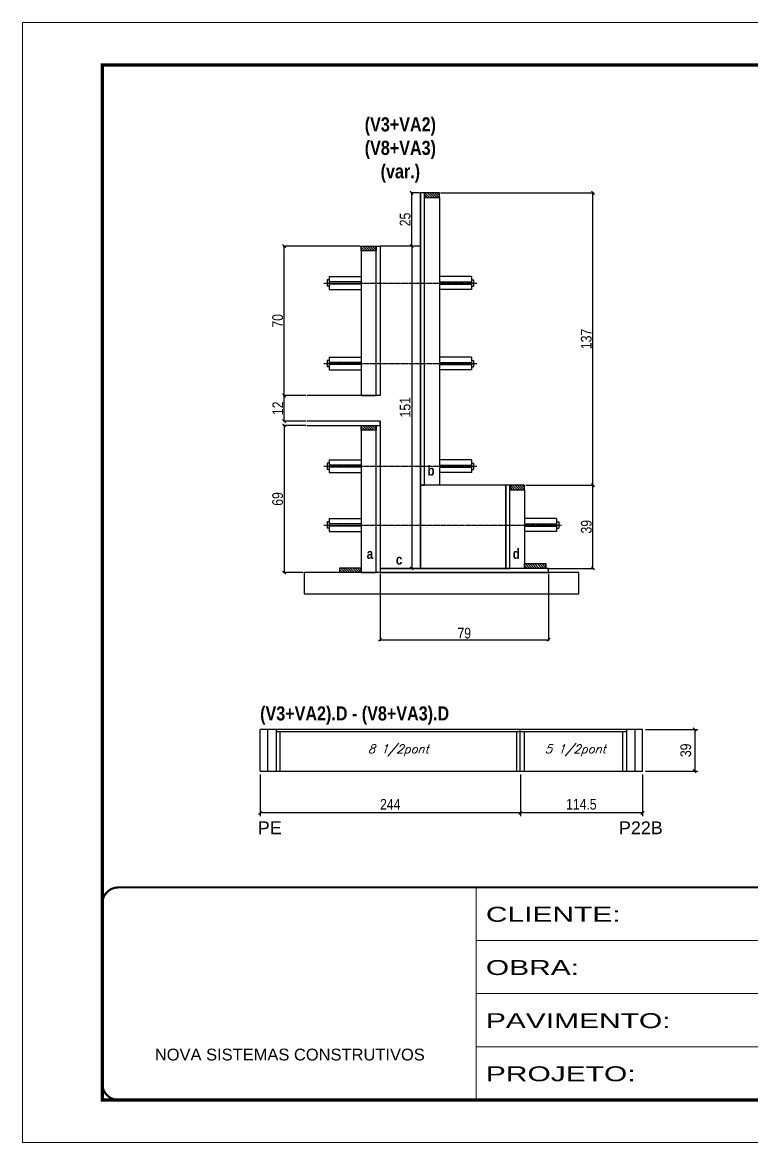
# Model space of a CAD drawing. Extents: x 3330 to 22105, y 1197 to 30204.
# Drawn here: x 17615 to 18299, y 24169 to 25219 of the extents above; entities that cross this region are included whole.
import ezdxf

# ---------------------------------------------------------------- set-up
doc = ezdxf.new("R2010")
doc.units = 0
for name, pattern in [('CONTINUO', [0]), ('DASHED', [0.75, 0.5, -0.25]), ('HIDDEN', [0.375, 0.25, -0.125])]:
    doc.linetypes.add(name, pattern=pattern)
for name, color, linetype in [('5', 5, 'Continuous'), ('barrote', 251, 'Continuous'), ('COTA', 241, 'Continuous'), ('detalhes', 4, 'Continuous'), ('NOMENCLATURA', 7, 'Continuous'), ('Painéis', 200, 'Continuous'), ('SARR_2.2x10', 60, 'Continuous'), ('SARR_2.2x7', 40, 'Continuous'), ('SARR_3.5x7', 81, 'Continuous'), ('TENSOR', 3, 'Continuous'), ('texto', 7, 'Continuous')]:
    doc.layers.add(name, color=color, linetype=linetype)
for name, color, linetype, lineweight in [('CONCRETO', 251, 'Continuous', 25), ('Folhas', 255, 'Continuous', 9), ('SARRAFO DE PRESSAO', 251, 'DASHED', 9)]:
    doc.layers.add(name, color=color, linetype=linetype, lineweight=lineweight)
doc.styles.add('ARIAL', font='arial.ttf')
doc.styles.add('COTA TECNICA', font='techl___.ttf', dxfattribs={"height": 10})
doc.styles.add('COTA TECNICA 2X', font='techl___.ttf', dxfattribs={"height": 10})
doc.styles.add('Romans', font='romans.shx')
doc.styles.get("Standard").update_dxf_attribs({"font": 'arial.ttf'})
doc.styles.add('TECNICA', font='techb___.ttf', dxfattribs={"height": 10})
doc.styles.add('Tecnologia', font='')
doc.styles.get('Tecnologia').set_extended_font_data('Forgotten Futurist')
doc.dimstyles.new('PAINEL', dxfattribs={"dimtxt": 10, "dimasz": 3, "dimexe": 3, "dimexo": 3, "dimgap": 3, "dimtad": 1, "dimdec": 1, "dimzin": 12, "dimdsep": 46, "dimtxsty": 'COTA TECNICA', "dimblk1": 'OBLIQUE', "dimblk2": 'OBLIQUE', "dimsah": 1, "dimcen": 0.9, "dimclrd": 4, "dimclre": 4, "dimclrt": 240, "dimadec": 1, "dimazin": 3, "dimtfac": 1, "dimtdec": 1, "dimtmove": 0, "dimatfit": 3, "dimfxl": 1, "dimtolj": 1, "dimtzin": 12, "dimarcsym": 0})
doc.dimstyles.new('SECAO', dxfattribs={"dimscale": 0.333333, "dimtxt": 5, "dimasz": 9, "dimexe": 3, "dimexo": 3, "dimgap": 3, "dimtad": 1, "dimdec": 1, "dimlfac": 0.5, "dimzin": 12, "dimdsep": 46, "dimtxsty": 'COTA TECNICA 2X', "dimblk1": 'OBLIQUE', "dimblk2": 'OBLIQUE', "dimsah": 1, "dimcen": 0.9, "dimclrd": 4, "dimclre": 4, "dimclrt": 240, "dimadec": 1, "dimazin": 3, "dimtfac": 1, "dimtdec": 1, "dimtmove": 0, "dimatfit": 3, "dimfxl": 1, "dimtolj": 1, "dimtzin": 12, "dimarcsym": 0})

# ---------------------------------------------------------------- blocks, each defined once
blk = doc.blocks.new('9999999999')
at = {"color": 30, "linetype": 'CONTINUO'}
for p, q in [((98564.6, 34230.2), (98564.6, 34429.4)), ((98564.6, 34379.6), (99584, 34379.6)), ((98564.6, 34329.8), (99488, 34329.8)), ((98564.6, 34280), (99488, 34280))]:
    blk.add_line(p, q, dxfattribs=at)
at = {"color": 30, "linetype": 'CONTINUO', "const_width": 2}
blk.add_lwpolyline([(99584, 34230.2), (99584, 34414.4, 0.414214), (99569, 34429.4), (98229, 34429.4, 0.414214), (98214, 34414.4), (98214, 34245.2, 0.414214), (98229, 34230.2), (99584, 34230.2)], format="xyb", dxfattribs=at)
at = {"layer": 'Folhas'}
blk.add_lwpolyline([(98139, 34190.2), (99624, 34190.2), (99624, 35240.2), (98139, 35240.2)], close=True, dxfattribs=at)
at = {"layer": 'Folhas', "color": 30, "const_width": 3}
blk.add_lwpolyline([(98214, 34230.2), (99584, 34230.2), (99584, 35200.2), (98214, 35200.2)], close=True, dxfattribs=at)
at = {"color": 7, "linetype": 'Continuous', "ltscale": 5, "style": 'ARIAL'}
blk.add_text('NOVA SISTEMAS CONSTRUTIVOS', height=11.059, dxfattribs=at).set_placement((98263.2, 34267.2))
at = {"layer": 'Folhas', "color": 7, "style": 'Tecnologia', "width": 1.5}
for s, p in [('CLIENTE:', (98573.7, 34397.2)), ('OBRA:', (98573.7, 34347.3)), ('PAVIMENTO:', (98573.7, 34297.5)), ('PROJETO:', (98573.7, 34247.7))]:
    blk.add_text(s, height=14, dxfattribs=at).set_placement(p)
blk = doc.blocks.new('_Oblique')
at = {"color": 0, "linetype": 'ByBlock', "lineweight": -2}
blk.add_line((-0.5, -0.5), (0.5, 0.5), dxfattribs=at)
blk = doc.blocks.new('*D1964')
at = {"layer": 'COTA', "color": 4, "lineweight": -2, "transparency": 16777216}
for p, q in [((18086.6, 24785.1), (18150.7, 24785.1)), ((18149.7, 24707.1), (18149.7, 24785.1)), ((18106.6, 24707.1), (18150.7, 24707.1))]:
    blk.add_line(p, q, dxfattribs=at)
at = {"layer": 'Defpoints', "color": 0, "transparency": 16777216}
for p in [(18085.6, 24785.1), (18149.7, 24785.1), (18105.6, 24707.1)]:
    blk.add_point(p, dxfattribs=at)
at = {"layer": 'COTA', "color": 4, "lineweight": -2, "transparency": 16777216, "xscale": 3, "yscale": 3, "zscale": 3}
for p, rotation in [((18149.7, 24785.1), 90), ((18149.7, 24707.1), 270)]:
    blk.add_blockref('_Oblique', p, dxfattribs=dict(at, rotation=rotation))
at = {"layer": 'COTA', "color": 240, "transparency": 16777216, "insert": (18143.5, 24746.1), "char_height": 10, "attachment_point": 5, "rotation": 90, "style": 'COTA TECNICA 2X'}
blk.add_mtext('\\A1;39', dxfattribs=at)
blk = doc.blocks.new('*D1965')
at = {"layer": 'COTA', "color": 4, "lineweight": -2, "transparency": 16777216}
for p, q in [((18006.6, 25059.1), (18150.7, 25059.1)), ((18149.7, 24785.1), (18149.7, 25059.1)), ((18086.6, 24785.1), (18150.7, 24785.1))]:
    blk.add_line(p, q, dxfattribs=at)
at = {"layer": 'Defpoints', "color": 0, "transparency": 16777216}
for p in [(18005.6, 25059.1), (18149.7, 25059.1), (18085.6, 24785.1)]:
    blk.add_point(p, dxfattribs=at)
at = {"layer": 'COTA', "color": 4, "lineweight": -2, "transparency": 16777216, "xscale": 3, "yscale": 3, "zscale": 3}
for p, rotation in [((18149.7, 25059.1), 90), ((18149.7, 24785.1), 270)]:
    blk.add_blockref('_Oblique', p, dxfattribs=dict(at, rotation=rotation))
at = {"layer": 'COTA', "color": 240, "transparency": 16777216, "insert": (18143.5, 24922.1), "char_height": 10, "attachment_point": 5, "rotation": 90, "style": 'COTA TECNICA 2X'}
blk.add_mtext('\\A1;137', dxfattribs=at)
blk = doc.blocks.new('*D1966')
at = {"layer": 'COTA', "color": 4, "lineweight": -2, "transparency": 16777216}
for p, q in [((17880.3, 24841.1), (17859.1, 24841.1)), ((17860.1, 24841.1), (17860.1, 24703.1)), ((17878, 24703.1), (17859.1, 24703.1))]:
    blk.add_line(p, q, dxfattribs=at)
at = {"layer": 'Defpoints', "color": 0, "transparency": 16777216}
for p in [(17881.3, 24841.1), (17860.1, 24703.1), (17879, 24703.1, 0)]:
    blk.add_point(p, dxfattribs=at)
at = {"layer": 'COTA', "color": 4, "lineweight": -2, "transparency": 16777216, "xscale": 3, "yscale": 3, "zscale": 3}
for p, rotation in [((17860.1, 24841.1), 90), ((17860.1, 24703.1), 270)]:
    blk.add_blockref('_Oblique', p, dxfattribs=dict(at, rotation=rotation))
at = {"layer": 'COTA', "color": 240, "transparency": 16777216, "insert": (17854, 24772.1), "char_height": 10, "attachment_point": 5, "rotation": 90, "style": 'COTA TECNICA 2X'}
blk.add_mtext('\\A1;69', dxfattribs=at)
blk = doc.blocks.new('*D1967')
at = {"layer": 'COTA', "color": 4, "lineweight": -2, "transparency": 16777216}
for p, q in [((17880.3, 24869.1), (17859.1, 24869.1)), ((17860.1, 24845.1), (17860.1, 24869.1)), ((17880.3, 24845.1), (17859.1, 24845.1))]:
    blk.add_line(p, q, dxfattribs=at)
at = {"layer": 'Defpoints', "color": 0, "transparency": 16777216}
for p in [(17860.1, 24869.1), (17881.3, 24869.1), (17881.3, 24845.1)]:
    blk.add_point(p, dxfattribs=at)
at = {"layer": 'COTA', "color": 4, "lineweight": -2, "transparency": 16777216, "xscale": 3, "yscale": 3, "zscale": 3}
for p, rotation in [((17860.1, 24869.1), 90), ((17860.1, 24845.1), 270)]:
    blk.add_blockref('_Oblique', p, dxfattribs=dict(at, rotation=rotation))
at = {"layer": 'COTA', "color": 240, "transparency": 16777216, "insert": (17854.1, 24857.1), "char_height": 10, "attachment_point": 5, "rotation": 90, "style": 'COTA TECNICA 2X'}
blk.add_mtext('\\A1;12', dxfattribs=at)
blk = doc.blocks.new('*D1968')
at = {"layer": 'COTA', "color": 4, "lineweight": -2, "transparency": 16777216}
for p, q in [((17931.4, 25009.1), (17859.1, 25009.1)), ((17860.1, 24869.1), (17860.1, 25009.1)), ((17880.3, 24869.1), (17859.1, 24869.1))]:
    blk.add_line(p, q, dxfattribs=at)
at = {"layer": 'Defpoints', "color": 0, "transparency": 16777216}
for p in [(17860.1, 25009.1), (17932.4, 25009.1), (17881.3, 24869.1)]:
    blk.add_point(p, dxfattribs=at)
at = {"layer": 'COTA', "color": 4, "lineweight": -2, "transparency": 16777216, "xscale": 3, "yscale": 3, "zscale": 3}
for p, rotation in [((17860.1, 25009.1), 90), ((17860.1, 24869.1), 270)]:
    blk.add_blockref('_Oblique', p, dxfattribs=dict(at, rotation=rotation))
at = {"layer": 'COTA', "color": 240, "transparency": 16777216, "insert": (17854, 24939.1), "char_height": 10, "attachment_point": 5, "rotation": 90, "style": 'COTA TECNICA 2X'}
blk.add_mtext('\\A1;70', dxfattribs=at)
blk = doc.blocks.new('*D1969')
at = {"layer": 'COTA', "color": 4, "lineweight": -2, "transparency": 16777216}
for p, q in [((17987, 25009.1), (17978.7, 25009.1)), ((17979.7, 25009.1), (17979.7, 24707.1)), ((17987, 24707.1), (17978.7, 24707.1))]:
    blk.add_line(p, q, dxfattribs=at)
at = {"layer": 'Defpoints', "color": 0, "transparency": 16777216}
for p in [(17988, 25009.1), (17979.7, 24707.1), (17988, 24707.1)]:
    blk.add_point(p, dxfattribs=at)
at = {"layer": 'COTA', "color": 4, "lineweight": -2, "transparency": 16777216, "xscale": 3, "yscale": 3, "zscale": 3}
for p, rotation in [((17979.7, 25009.1), 90), ((17979.7, 24707.1), 270)]:
    blk.add_blockref('_Oblique', p, dxfattribs=dict(at, rotation=rotation))
at = {"layer": 'COTA', "color": 240, "transparency": 16777216, "insert": (17973.6, 24858.1), "char_height": 10, "attachment_point": 5, "rotation": 90, "style": 'COTA TECNICA 2X'}
blk.add_mtext('\\A1;151', dxfattribs=at)
blk = doc.blocks.new('*D1970')
at = {"layer": 'COTA', "color": 4, "lineweight": -2, "transparency": 16777216}
for p, q in [((17950, 24702.1), (17950, 24639.2)), ((18108, 24702.1), (18108, 24639.2)), ((17950, 24640.2), (18108, 24640.2))]:
    blk.add_line(p, q, dxfattribs=at)
at = {"layer": 'Defpoints', "color": 0, "transparency": 16777216}
for p in [(17950, 24703.1), (18108, 24703.1), (18108, 24640.2)]:
    blk.add_point(p, dxfattribs=at)
at = {"layer": 'COTA', "color": 4, "lineweight": -2, "transparency": 16777216, "xscale": 3, "yscale": 3, "zscale": 3, "rotation": 180}
blk.add_blockref('_Oblique', (17950, 24640.2), dxfattribs=at)
at = {"layer": 'COTA', "color": 4, "lineweight": -2, "transparency": 16777216, "xscale": 3, "yscale": 3, "zscale": 3}
blk.add_blockref('_Oblique', (18108, 24640.2), dxfattribs=at)
at = {"layer": 'COTA', "color": 240, "transparency": 16777216, "insert": (18029, 24646.3), "char_height": 10, "attachment_point": 5, "style": 'COTA TECNICA 2X'}
blk.add_mtext('\\A1;79', dxfattribs=at)
blk = doc.blocks.new('*D1971')
at = {"layer": 'COTA', "color": 4, "lineweight": -2, "transparency": 16777216}
for p, q in [((17987, 25059.1), (17978.7, 25059.1)), ((17979.7, 25009.1), (17979.7, 25059.1)), ((17987, 25009.1), (17978.7, 25009.1))]:
    blk.add_line(p, q, dxfattribs=at)
at = {"layer": 'Defpoints', "color": 0, "transparency": 16777216}
for p in [(17979.7, 25059.1), (17988, 25059.1), (17988, 25009.1)]:
    blk.add_point(p, dxfattribs=at)
at = {"layer": 'COTA', "color": 4, "lineweight": -2, "transparency": 16777216, "xscale": 3, "yscale": 3, "zscale": 3}
for p, rotation in [((17979.7, 25059.1), 90), ((17979.7, 25009.1), 270)]:
    blk.add_blockref('_Oblique', p, dxfattribs=dict(at, rotation=rotation))
at = {"layer": 'COTA', "color": 240, "transparency": 16777216, "insert": (17973.6, 25034.1), "char_height": 10, "attachment_point": 5, "rotation": 90, "style": 'COTA TECNICA 2X'}
blk.add_mtext('\\A1;25', dxfattribs=at)
blk = doc.blocks.new('*D1972')
at = {"layer": 'COTA', "color": 4, "linetype": 'ByBlock', "lineweight": -2, "transparency": 16777216}
for p, q in [((18081.6, 24514), (18081.6, 24474.8)), ((18196.1, 24514), (18196.1, 24474.8)), ((18196.1, 24477.8), (18081.6, 24477.8))]:
    blk.add_line(p, q, dxfattribs=at)
at = {"layer": 'Defpoints', "color": 0, "linetype": 'ByBlock', "transparency": 16777216}
for p in [(18081.6, 24517), (18196.1, 24517), (18081.6, 24477.8)]:
    blk.add_point(p, dxfattribs=at)
at = {"layer": 'COTA', "color": 4, "linetype": 'ByBlock', "lineweight": -2, "transparency": 16777216, "xscale": 3, "yscale": 3, "zscale": 3, "rotation": 180}
blk.add_blockref('_Oblique', (18081.6, 24477.8), dxfattribs=at)
at = {"layer": 'COTA', "color": 4, "linetype": 'ByBlock', "lineweight": -2, "transparency": 16777216, "xscale": 3, "yscale": 3, "zscale": 3}
blk.add_blockref('_Oblique', (18196.1, 24477.8), dxfattribs=at)
at = {"layer": 'COTA', "color": 240, "linetype": 'ByBlock', "transparency": 16777216, "insert": (18138.8, 24485.9), "char_height": 10, "attachment_point": 5, "style": 'COTA TECNICA'}
blk.add_mtext('\\A1;114.5', dxfattribs=at)
blk = doc.blocks.new('*D1973')
at = {"layer": 'COTA', "color": 4, "linetype": 'ByBlock', "lineweight": -2, "transparency": 16777216}
for p, q in [((17837.6, 24514), (17837.6, 24474.8)), ((18081.6, 24514), (18081.6, 24474.8)), ((18081.6, 24477.8), (17837.6, 24477.8))]:
    blk.add_line(p, q, dxfattribs=at)
at = {"layer": 'Defpoints', "color": 0, "linetype": 'ByBlock', "transparency": 16777216}
for p in [(17837.6, 24517), (18081.6, 24517), (17837.6, 24477.8)]:
    blk.add_point(p, dxfattribs=at)
at = {"layer": 'COTA', "color": 4, "linetype": 'ByBlock', "lineweight": -2, "transparency": 16777216, "xscale": 3, "yscale": 3, "zscale": 3, "rotation": 180}
blk.add_blockref('_Oblique', (17837.6, 24477.8), dxfattribs=at)
at = {"layer": 'COTA', "color": 4, "linetype": 'ByBlock', "lineweight": -2, "transparency": 16777216, "xscale": 3, "yscale": 3, "zscale": 3}
blk.add_blockref('_Oblique', (18081.6, 24477.8), dxfattribs=at)
at = {"layer": 'COTA', "color": 240, "linetype": 'ByBlock', "transparency": 16777216, "insert": (17959.6, 24485.9), "char_height": 10, "attachment_point": 5, "style": 'COTA TECNICA'}
blk.add_mtext('\\A1;244', dxfattribs=at)
blk = doc.blocks.new('*D1974')
at = {"layer": 'COTA', "color": 4, "linetype": 'ByBlock', "lineweight": -2, "transparency": 16777216}
for p, q in [((18199.1, 24556), (18248.1, 24556)), ((18245.1, 24556), (18245.1, 24517)), ((18199.1, 24517), (18248.1, 24517))]:
    blk.add_line(p, q, dxfattribs=at)
at = {"layer": 'Defpoints', "color": 0, "linetype": 'ByBlock', "transparency": 16777216}
for p in [(18196.1, 24556), (18196.1, 24517), (18245.1, 24517)]:
    blk.add_point(p, dxfattribs=at)
at = {"layer": 'COTA', "color": 4, "linetype": 'ByBlock', "lineweight": -2, "transparency": 16777216, "xscale": 3, "yscale": 3, "zscale": 3}
for p, rotation in [((18245.1, 24556), 90), ((18245.1, 24517), 270)]:
    blk.add_blockref('_Oblique', p, dxfattribs=dict(at, rotation=rotation))
at = {"layer": 'COTA', "color": 240, "linetype": 'ByBlock', "transparency": 16777216, "insert": (18236.8, 24536.5), "char_height": 10, "attachment_point": 5, "rotation": 90, "style": 'COTA TECNICA'}
blk.add_mtext('\\A1;39', dxfattribs=at)

msp = doc.modelspace()

# ---------------------------------------------------------------- hatches: boundary and pattern name
at = {"layer": 'SARR_2.2x10'}
h = msp.add_hatch(dxfattribs=at)
h.set_pattern_fill('ANSI31', color=256, scale=0.5, angle=90)
h.set_pattern_definition([(135, (51105.9776, -98809.0705), (-1.122532015, -1.122532015), [])])
h.paths.add_polyline_path([(17912.44, 24707.5), (17912.44, 24703.1), (17932.44, 24703.1), (17932.44, 24707.5)])
h = msp.add_hatch(dxfattribs=at)
h.set_pattern_fill('ANSI31', color=256, scale=0.5, angle=90)
h.set_pattern_definition([(135, (51279.1776, -98805.0705), (-1.122532015, -1.122532015), [])])
h.paths.add_polyline_path([(18085.64, 24711.5), (18085.64, 24707.1), (18105.64, 24707.1), (18105.64, 24711.5)])
at = {"layer": 'SARR_2.2x7'}
h = msp.add_hatch(dxfattribs=at)
h.set_pattern_fill('ANSI31', color=256, scale=0.5, angle=90)
h.set_pattern_definition([(135, (51099.9776, -98457.4705), (-1.122532015, -1.122532015), [])])
h.paths.add_polyline_path([(17991.64, 25059.1), (17991.64, 25054.7), (18005.64, 25054.7), (18005.64, 25059.1)])
h = msp.add_hatch(dxfattribs=at)
h.set_pattern_fill('ANSI31', color=256, scale=0.5, angle=90)
h.set_pattern_definition([(135, (51099.9776, -98507.4705), (-1.122532015, -1.122532015), [])])
h.paths.add_polyline_path([(17946.44, 25009.1), (17946.44, 25004.7), (17932.44, 25004.7), (17932.44, 25009.1)])
h = msp.add_hatch(dxfattribs=at)
h.set_pattern_fill('ANSI31', color=256, scale=0.5, angle=90)
h.set_pattern_definition([(135, (51099.9776, -98675.4705), (-1.122532015, -1.122532015), [])])
h.paths.add_polyline_path([(17946.44, 24841.1), (17946.44, 24836.7), (17932.44, 24836.7), (17932.44, 24841.1)])
h = msp.add_hatch(dxfattribs=at)
h.set_pattern_fill('ANSI31', color=256, scale=0.5, angle=90)
h.set_pattern_definition([(135, (51179.9776, -98731.4705), (-1.122532015, -1.122532015), [])])
h.paths.add_polyline_path([(18071.64, 24785.1), (18071.64, 24780.7), (18085.64, 24780.7), (18085.64, 24785.1)])

# ---------------------------------------------------------------- linework, layer by layer
at = {"ltscale": 3}
for p, q in [((17902.44, 24980.5), (17902.44, 24968.5)), ((17902.44, 24980.5), (17932.44, 24980.5)), ((18035.64, 24980.5), (18005.64, 24980.5)), ((18035.64, 24980.5), (18035.64, 24968.5)), ((17900.44, 24977.5), (17900.44, 24971.5)), ((17902.44, 24977.5), (17900.44, 24977.5)), ((17902.44, 24971.5), (17900.44, 24971.5)), ((17932.44, 24975.5), (17902.44, 24975.5)), ((17932.44, 24973.5), (17902.44, 24973.5)), ((18005.64, 24975.5), (18035.64, 24975.5)), ((18005.64, 24973.5), (18035.64, 24973.5)), ((18035.64, 24977.5), (18037.64, 24977.5)), ((18035.64, 24971.5), (18037.64, 24971.5)), ((18037.64, 24977.5), (18037.64, 24971.5)), ((17902.44, 24968.5), (17932.44, 24968.5)), ((18035.64, 24968.5), (18005.64, 24968.5)), ((17900.44, 24902.06), (17900.44, 24896.06)), ((17902.44, 24902.06), (17900.44, 24902.06)), ((17902.44, 24896.06), (17900.44, 24896.06)), ((17902.44, 24905.06), (17902.44, 24893.06)), ((17902.44, 24905.06), (17932.44, 24905.06)), ((17932.44, 24900.06), (17902.44, 24900.06)), ((17932.44, 24898.06), (17902.44, 24898.06)), ((18035.64, 24905.06), (18005.64, 24905.06)), ((18005.64, 24900.06), (18035.64, 24900.06)), ((18005.64, 24898.06), (18035.64, 24898.06)), ((18035.64, 24905.06), (18035.64, 24893.06)), ((18035.64, 24902.06), (18037.64, 24902.06)), ((18035.64, 24896.06), (18037.64, 24896.06)), ((18037.64, 24902.06), (18037.64, 24896.06)), ((17902.44, 24893.06), (17932.44, 24893.06)), ((18035.64, 24893.06), (18005.64, 24893.06)), ((17900.44, 24805.78), (17900.44, 24799.78)), ((17902.44, 24805.78), (17900.44, 24805.78)), ((17902.44, 24808.78), (17902.44, 24796.78)), ((17902.44, 24808.78), (17932.44, 24808.78)), ((17932.44, 24803.78), (17902.44, 24803.78)), ((17932.44, 24801.78), (17902.44, 24801.78)), ((18035.64, 24808.78), (18005.64, 24808.78)), ((18005.64, 24803.78), (18035.64, 24803.78)), ((18005.64, 24801.78), (18035.64, 24801.78)), ((18035.64, 24808.78), (18035.64, 24796.78)), ((18035.64, 24805.78), (18037.64, 24805.78)), ((18037.64, 24805.78), (18037.64, 24799.78)), ((17902.44, 24799.78), (17900.44, 24799.78)), ((17902.44, 24796.78), (17932.44, 24796.78)), ((18035.64, 24796.78), (18005.64, 24796.78)), ((18035.64, 24799.78), (18037.64, 24799.78)), ((17900.44, 24750.66), (17900.44, 24744.66)), ((17902.44, 24750.66), (17900.44, 24750.66)), ((17902.44, 24753.66), (17902.44, 24741.66)), ((17902.44, 24753.66), (17932.44, 24753.66)), ((17932.44, 24748.66), (17902.44, 24748.66)), ((18115.64, 24753.66), (18085.64, 24753.66)), ((18085.64, 24748.66), (18115.64, 24748.66)), ((18115.64, 24753.66), (18115.64, 24741.66)), ((18115.64, 24750.66), (18117.64, 24750.66)), ((18117.64, 24750.66), (18117.64, 24744.66)), ((17902.44, 24744.66), (17900.44, 24744.66)), ((17932.44, 24746.66), (17902.44, 24746.66)), ((17902.44, 24741.66), (17932.44, 24741.66)), ((18085.64, 24746.66), (18115.64, 24746.66)), ((18115.64, 24741.66), (18085.64, 24741.66)), ((18115.64, 24744.66), (18117.64, 24744.66))]:
    msp.add_line(p, q, dxfattribs=at)
at = {"layer": 'barrote', "elevation": 0}
msp.add_lwpolyline([(17878.98, 24683.1), (18136.6, 24683.1), (18136.6, 24703.1), (17878.98, 24703.1)], close=True, dxfattribs=at)
at = {"layer": 'CONCRETO', "linetype": 'Continuous'}
for p, q in [((17988.04, 24785.1), (17988.04, 25059.1)), ((17988.04, 25009.1), (17950.04, 25009.1)), ((17950.04, 25009.1), (17950.04, 24869.1)), ((17950.04, 24869.1), (17881.34, 24869.1)), ((17950.04, 24845.1), (17950.04, 24707.1)), ((17988.04, 24707.1), (17988.04, 24785.1)), ((18068.04, 24785.1), (17988.04, 24785.1)), ((17988.04, 24785.1), (17988.04, 24707.1)), ((18068.04, 24707.1), (18068.04, 24785.1)), ((17950.04, 24707.1), (17988.04, 24707.1)), ((17988.04, 24707.1), (18068.04, 24707.1))]:
    msp.add_line(p, q, dxfattribs=at)
at = {"layer": 'Painéis', "linetype": 'Continuous'}
for p, q in [((18196.06, 24555.99), (17837.56, 24555.99)), ((17837.56, 24516.99), (17837.56, 24555.99)), ((18081.56, 24516.99), (18081.56, 24555.99)), ((18196.06, 24516.99), (18196.06, 24555.99)), ((17837.56, 24516.99), (18196.06, 24516.99))]:
    msp.add_line(p, q, dxfattribs=at)
at = {"layer": 'Painéis', "linetype": 'Continuous', "elevation": 0}
for points in [[(17991.64, 24785.1), (17991.64, 25059.1), (17988.04, 25059.1), (17988.04, 24785.1)], [(17946.44, 24869.1), (17946.44, 25009.1), (17950.04, 25009.1), (17950.04, 24869.1)], [(17946.44, 24703.1), (17946.44, 24841.1), (17950.04, 24841.1), (17950.04, 24703.1)], [(18071.64, 24707.1), (18071.64, 24785.1), (18068.04, 24785.1), (18068.04, 24707.1)]]:
    msp.add_lwpolyline(points, close=True, dxfattribs=at)
at = {"layer": 'Painéis', "linetype": 'Continuous'}
msp.add_lwpolyline([(17881.34, 24841.1), (17950.04, 24841.1), (17950.04, 24845.1), (17881.34, 24845.1)], dxfattribs=at)
msp.add_lwpolyline([(18108.04, 24707.1), (17950.04, 24707.1), (17950.04, 24703.1), (18108.04, 24703.1)], close=True, dxfattribs=at)
at = {"layer": 'SARR_2.2x10', "elevation": 0}
for points in [[(17912.44, 24707.5), (17932.44, 24707.5), (17932.44, 24703.1), (17912.44, 24703.1)], [(18085.64, 24711.5), (18105.64, 24711.5), (18105.64, 24707.1), (18085.64, 24707.1)]]:
    msp.add_lwpolyline(points, close=True, dxfattribs=at)
at = {"layer": 'SARR_2.2x7', "linetype": 'Continuous'}
for p, q in [((17844.56, 24555.99), (17844.56, 24516.99)), ((18081.56, 24553.79), (17852.56, 24553.79)), ((18181.06, 24553.79), (18081.56, 24553.79)), ((18189.06, 24555.99), (18189.06, 24516.99))]:
    msp.add_line(p, q, dxfattribs=at)
at = {"layer": 'SARR_2.2x7'}
for points in [[(18005.64, 25059.1), (17991.64, 25059.1), (17991.64, 25054.7), (18005.64, 25054.7)], [(17932.44, 25009.1), (17946.44, 25009.1), (17946.44, 25004.7), (17932.44, 25004.7)], [(17932.44, 24841.1), (17946.44, 24841.1), (17946.44, 24836.7), (17932.44, 24836.7)], [(18085.64, 24785.1), (18071.64, 24785.1), (18071.64, 24780.7), (18085.64, 24780.7)]]:
    msp.add_lwpolyline(points, close=True, dxfattribs=at)
at = {"layer": 'SARR_3.5x7'}
for p, q in [((17852.56, 24555.99), (17852.56, 24516.99)), ((17856.06, 24553.79), (17856.06, 24516.99)), ((18078.06, 24553.79), (18078.06, 24516.99)), ((18085.06, 24553.79), (18085.06, 24516.99)), ((18177.56, 24553.79), (18177.56, 24516.99)), ((18181.06, 24555.99), (18181.06, 24516.99))]:
    msp.add_line(p, q, dxfattribs=at)
at = {"layer": 'SARR_3.5x7', "elevation": 0}
for points in [[(17991.64, 25054.7), (18005.64, 25054.7), (18005.64, 24785.1), (17991.64, 24785.1)], [(17946.44, 25004.7), (17932.44, 25004.7), (17932.44, 24869.1), (17946.44, 24869.1)], [(17946.44, 24836.7), (17932.44, 24836.7), (17932.44, 24703.1), (17946.44, 24703.1)], [(18071.64, 24780.7), (18085.64, 24780.7), (18085.64, 24707.1), (18071.64, 24707.1)]]:
    msp.add_lwpolyline(points, close=True, dxfattribs=at)
at = {"layer": 'TENSOR', "linetype": 'HIDDEN', "ltscale": 0.5}
for p, q in [((17897.44, 24974.5), (18040.64, 24974.5)), ((17897.44, 24899.06), (18040.64, 24899.06)), ((17897.44, 24802.78), (18040.64, 24802.78)), ((17897.44, 24747.66), (18120.64, 24747.66))]:
    msp.add_line(p, q, dxfattribs=at)

# ---------------------------------------------------------------- block references
at = {"layer": 'SARRAFO DE PRESSAO', "color": 6, "linetype": 'ByBlock'}
msp.add_blockref('9999999999', (-80524.42, -10021.38), dxfattribs=at)

# ---------------------------------------------------------------- texts
at = {"layer": '5', "linetype": 'Continuous'}
for s, p in [('PE', (17835.36, 24457.89)), ('P22B', (18174.12, 24457.89))]:
    msp.add_text(s, height=12, rotation=0.00004, dxfattribs=at).set_placement(p)
at = {"layer": 'detalhes', "style": 'TECNICA'}
for s, p in [('b', (17994.42, 24793.99)), ('a', (17937.46, 24715.99)), ('c', (17964.86, 24710.57)), ('d', (18074.42, 24715.99))]:
    msp.add_text(s, height=9.6, dxfattribs=at).set_placement(p)
at = {"layer": 'NOMENCLATURA', "style": 'TECNICA'}
msp.add_text('(V3+VA2).D - (V8+VA3).D', height=13.2, dxfattribs=at).set_placement((17837.56, 24564.51))
at = {"layer": 'NOMENCLATURA', "insert": (17969.04, 25129.85), "char_height": 13.2, "attachment_point": 2, "style": 'TECNICA'}
msp.add_mtext_dynamic_manual_height_columns('(V3+VA2)\\P(V8+VA3)\\P(var.)', width=300.2766, gutter_width=1, heights=[0], dxfattribs=at)
at = {"layer": 'texto', "color": 2, "char_height": 8, "attachment_point": 5, "style": 'Romans'}
for s, insert in [('{\\Q19;\\C256;8 1/2pont}', (17967.06, 24536.49)), ('{\\Q19;\\C256;5 1/2pont}', (18133.17, 24536.49))]:
    msp.add_mtext(s, dxfattribs=dict(at, insert=insert))

# ---------------------------------------------------------------- dimensions: what is measured, and where the dimension line sits
at = {"layer": 'COTA'}
for base, p1, p2, picture, middle in [((17979.68, 25059.1), (17988.04, 25009.1), (17988.04, 25059.1), '*D1971', (17973.57, 25034.1)), ((18149.73, 25059.1), (18085.64, 24785.1), (18005.64, 25059.1), '*D1965', (18143.51, 24922.1)), ((17860.12, 25009.1), (17881.34, 24869.1), (17932.44, 25009.1), '*D1968', (17854.02, 24939.1)), ((17979.68, 24707.1), (17988.04, 25009.1), (17988.04, 24707.1), '*D1969', (17973.57, 24858.1)), ((17860.12, 24869.1), (17881.34, 24845.1), (17881.34, 24869.1), '*D1967', (17854.06, 24857.1)), ((17860.12, 24703.1), (17881.34, 24841.1), (17878.98, 24703.1), '*D1966', (17853.99, 24772.1)), ((18149.73, 24785.1), (18105.64, 24707.1), (18085.64, 24785.1), '*D1964', (18143.49, 24746.1))]:
    dim = msp.add_linear_dim(base=base, p1=p1, p2=p2, angle=90, dimstyle='SECAO', dxfattribs=at)
    dim.commit()
    dim.dimension.update_dxf_attribs({"geometry": picture, "text_midpoint": middle})
dim = msp.add_linear_dim(base=(18108.04, 24640.16), p1=(17950.04, 24703.1), p2=(18108.04, 24703.1), dimstyle='SECAO', dxfattribs=at)
dim.commit()
dim.dimension.update_dxf_attribs({"geometry": '*D1970', "text_midpoint": (18029.04, 24646.26)})
at = {"layer": 'COTA', "linetype": 'ByBlock'}
for base, p1, p2, angle, picture, middle in [((18245.08, 24516.99), (18196.06, 24555.99), (18196.06, 24516.99), 90, '*D1974', (18236.83, 24536.49)), ((18081.56, 24477.79), (18196.06, 24516.99), (18081.56, 24516.99), 180, '*D1972', (18138.81, 24485.9))]:
    dim = msp.add_linear_dim(base=base, p1=p1, p2=p2, angle=angle, dimstyle='PAINEL', dxfattribs=at)
    dim.commit()
    dim.dimension.update_dxf_attribs({"geometry": picture, "text_midpoint": middle})
dim = msp.add_linear_dim(base=(17837.56, 24477.79), p1=(18081.56, 24516.99), p2=(17837.56, 24516.99), angle=180, dimstyle='PAINEL', override={"dimtmove": 1}, dxfattribs=at)
dim.commit()
dim.dimension.update_dxf_attribs({"geometry": '*D1973', "text_midpoint": (17959.56, 24485.86)})

doc.saveas('drawing.dxf')
